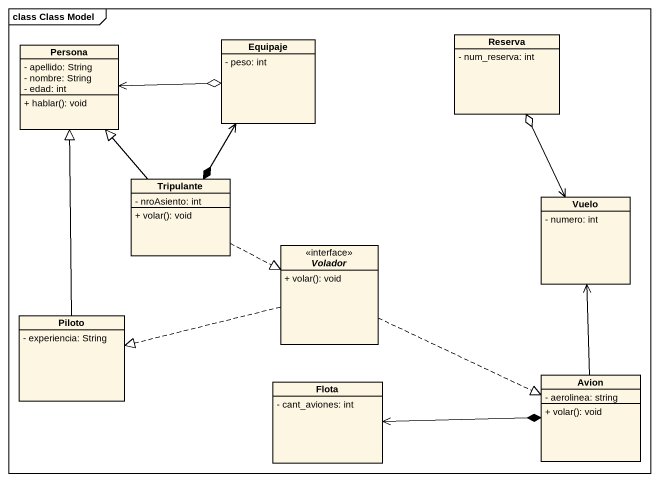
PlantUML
@startuml
mainframe class Class Model
hide circle
hide empty members
skinparam classAttributeIconSize 0
class Equipaje {
  - peso: int
}
class Reserva {
  - num_reserva: int
}
class Persona {
  - apellido: String
  - nombre: String
  - edad: int
  + hablar(): void
}
class Tripulante {
  - nroAsiento: int
  + volar(): void
}
class Vuelo {
  - numero: int
}
interface Volador <<interface>> {
  + volar(): void
}
class Piloto {
  - experiencia: String
}
class Flota {
  - cant_aviones: int
}
class Avion {
  - aerolinea: string
  + volar(): void
}
Equipaje <--* Tripulante
Persona <-right-o Equipaje
Tripulante -up-|> Persona
Tripulante .right.|> Volador
Vuelo <-up-o Reserva
Volador .left.|> Piloto
Volador .right.|> Avion
Piloto -up-|> Persona
Flota <-right-* Avion
Avion -up-> Vuelo
@enduml
